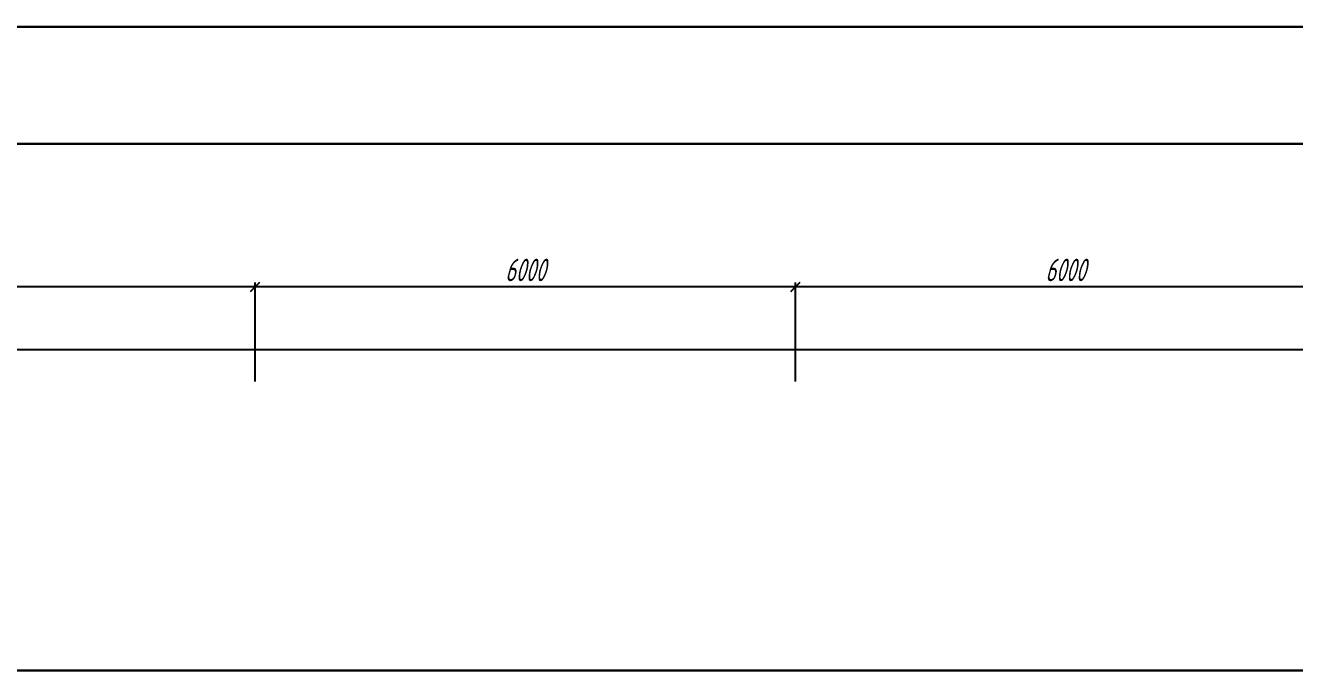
# Model space of a CAD drawing. Header units: millimetres. Extents: x -351329 to 406471, y -382937 to 111767.
# Drawn here: x 80789 to 94886, y -157073 to -149904 of the extents above; entities that cross this region are included whole.
import ezdxf

# ---------------------------------------------------------------- set-up
doc = ezdxf.new("R2010")
doc.units = ezdxf.units.MM
for name, color, linetype, lineweight in [('_Оси', 90, 'Continuous', 13), ('_Стены', 7, 'Continuous', 30), ('выноска', 7, 'Continuous', 13), ('Нумерация RAL 6024', 91, 'Continuous', 30)]:
    doc.layers.add(name, color=color, linetype=linetype, lineweight=lineweight)
doc.styles.add('СПДС_размеры', font='spdswin.shx', dxfattribs={"width": 0.8, "oblique": 15})
doc.dimstyles.new('СПДС', dxfattribs={"dimtxt": 2.5, "dimasz": 1, "dimexe": 0.5, "dimexo": 1.5, "dimtad": 1, "dimdec": 0, "dimtxsty": 'СПДС_размеры', "dimblk": 'OBLIQUE', "dimcen": 2.5, "dimdle": 0.5, "dimadec": 8, "dimazin": 0, "dimtfac": 1, "dimtdec": 0, "dimtix": 1, "dimtmove": 0, "dimatfit": 3, "dimfxl": 1, "dimarcsym": 0})

# ---------------------------------------------------------------- blocks, each defined once
blk = doc.blocks.new('_Oblique')
at = {"layer": 'выноска', "color": 0, "lineweight": -2}
blk.add_line((-0.5, -0.5), (0.5, 0.5), dxfattribs=at)
blk = doc.blocks.new('*D413')
at = {"layer": '_Оси', "color": 0, "lineweight": -2, "transparency": 16777216}
for p, q in [((113391, -153509), (-60709, -153509)), ((-60659, -153859), (-60659, -153459)), ((113341, -153859), (113341, -153459))]:
    blk.add_line(p, q, dxfattribs=at)
at = {"layer": 'Defpoints', "color": 0, "transparency": 16777216}
for p in [(-60659, -153509), (-60659, -154009), (113341, -154009)]:
    blk.add_point(p, dxfattribs=at)
at = {"layer": '_Оси', "color": 0, "lineweight": -2, "transparency": 16777216, "xscale": 100, "yscale": 100, "zscale": 100, "rotation": 180}
blk.add_blockref('_Oblique', (-60659, -153509), dxfattribs=at)
at = {"layer": '_Оси', "color": 0, "lineweight": -2, "transparency": 16777216, "xscale": 100, "yscale": 100, "zscale": 100}
blk.add_blockref('_Oblique', (113341, -153509), dxfattribs=at)
at = {"layer": '_Оси', "color": 0, "lineweight": 25, "transparency": 16777216, "insert": (26341, -153321.5), "char_height": 250, "attachment_point": 5, "style": 'СПДС_размеры'}
blk.add_mtext('174000', dxfattribs=at)
blk = doc.blocks.new('*D417')
at = {"layer": '_Оси', "color": 0, "lineweight": -2, "transparency": 16777216}
for p, q in [((89341, -153859), (89341, -152759)), ((95341, -153859), (95341, -152759)), ((95391, -152809), (89291, -152809))]:
    blk.add_line(p, q, dxfattribs=at)
at = {"layer": 'Defpoints', "color": 0, "transparency": 16777216}
for p in [(89341, -152809), (89341, -154009), (95341, -154009)]:
    blk.add_point(p, dxfattribs=at)
at = {"layer": '_Оси', "color": 0, "lineweight": -2, "transparency": 16777216, "xscale": 100, "yscale": 100, "zscale": 100, "rotation": 180}
blk.add_blockref('_Oblique', (89341, -152809), dxfattribs=at)
at = {"layer": '_Оси', "color": 0, "lineweight": -2, "transparency": 16777216, "xscale": 100, "yscale": 100, "zscale": 100}
blk.add_blockref('_Oblique', (95341, -152809), dxfattribs=at)
at = {"layer": '_Оси', "color": 0, "lineweight": 25, "transparency": 16777216, "insert": (92341, -152621.5), "char_height": 250, "attachment_point": 5, "style": 'СПДС_размеры'}
blk.add_mtext('6000', dxfattribs=at)
blk = doc.blocks.new('*D418')
at = {"layer": '_Оси', "color": 0, "lineweight": -2, "transparency": 16777216}
for p, q in [((83341, -153859), (83341, -152759)), ((89341, -153859), (89341, -152759)), ((89391, -152809), (83291, -152809))]:
    blk.add_line(p, q, dxfattribs=at)
at = {"layer": 'Defpoints', "color": 0, "transparency": 16777216}
for p in [(83341, -152809), (83341, -154009), (89341, -154009)]:
    blk.add_point(p, dxfattribs=at)
at = {"layer": '_Оси', "color": 0, "lineweight": -2, "transparency": 16777216, "xscale": 100, "yscale": 100, "zscale": 100, "rotation": 180}
blk.add_blockref('_Oblique', (83341, -152809), dxfattribs=at)
at = {"layer": '_Оси', "color": 0, "lineweight": -2, "transparency": 16777216, "xscale": 100, "yscale": 100, "zscale": 100}
blk.add_blockref('_Oblique', (89341, -152809), dxfattribs=at)
at = {"layer": '_Оси', "color": 0, "lineweight": 25, "transparency": 16777216, "insert": (86341, -152621.5), "char_height": 250, "attachment_point": 5, "style": 'СПДС_размеры'}
blk.add_mtext('6000', dxfattribs=at)
blk = doc.blocks.new('*D419')
at = {"layer": '_Оси', "color": 0, "lineweight": -2, "transparency": 16777216}
for p, q in [((77341, -153859), (77341, -152759)), ((83341, -153859), (83341, -152759)), ((83391, -152809), (77291, -152809))]:
    blk.add_line(p, q, dxfattribs=at)
at = {"layer": 'Defpoints', "color": 0, "transparency": 16777216}
for p in [(77341, -152809), (77341, -154009), (83341, -154009)]:
    blk.add_point(p, dxfattribs=at)
at = {"layer": '_Оси', "color": 0, "lineweight": -2, "transparency": 16777216, "xscale": 100, "yscale": 100, "zscale": 100, "rotation": 180}
blk.add_blockref('_Oblique', (77341, -152809), dxfattribs=at)
at = {"layer": '_Оси', "color": 0, "lineweight": -2, "transparency": 16777216, "xscale": 100, "yscale": 100, "zscale": 100}
blk.add_blockref('_Oblique', (83341, -152809), dxfattribs=at)
at = {"layer": '_Оси', "color": 0, "lineweight": 25, "transparency": 16777216, "insert": (80341, -152621.5), "char_height": 250, "attachment_point": 5, "style": 'СПДС_размеры'}
blk.add_mtext('6000', dxfattribs=at)

msp = doc.modelspace()

# ---------------------------------------------------------------- linework, layer by layer
at = {"layer": '_Стены', "ltscale": 100}
msp.add_lwpolyline([(-60434, -149919), (-61159, -149919), (-61159, -151219), (113841, -151219), (113841, -149919), (43241, -149919)], dxfattribs=at)
at = {"layer": 'Нумерация RAL 6024', "color": 2, "ltscale": 100}
msp.add_lwpolyline([(-1425, -136168), (115293, -136168), (115293, -157073), (-1425, -157073)], close=True, dxfattribs=at)

# ---------------------------------------------------------------- dimensions: what is measured, and where the dimension line sits
at = {"layer": '_Оси', "lineweight": 25}
for base, p1, p2, picture, middle in [((77341, -152809), (83341, -154009), (77341, -154009), '*D419', (80341, -152621.5)), ((83341, -152809), (89341, -154009), (83341, -154009), '*D418', (86341, -152621.5)), ((89341, -152809), (95341, -154009), (89341, -154009), '*D417', (92341, -152621.5)), ((-60659, -153509), (113341, -154009), (-60659, -154009), '*D413', (26341, -153321.5))]:
    dim = msp.add_linear_dim(base=base, p1=p1, p2=p2, angle=180, dimstyle='СПДС', override={"dimscale": 100}, dxfattribs=at)
    dim.commit()
    dim.dimension.update_dxf_attribs({"geometry": picture, "text_midpoint": middle})

doc.saveas('drawing.dxf')
